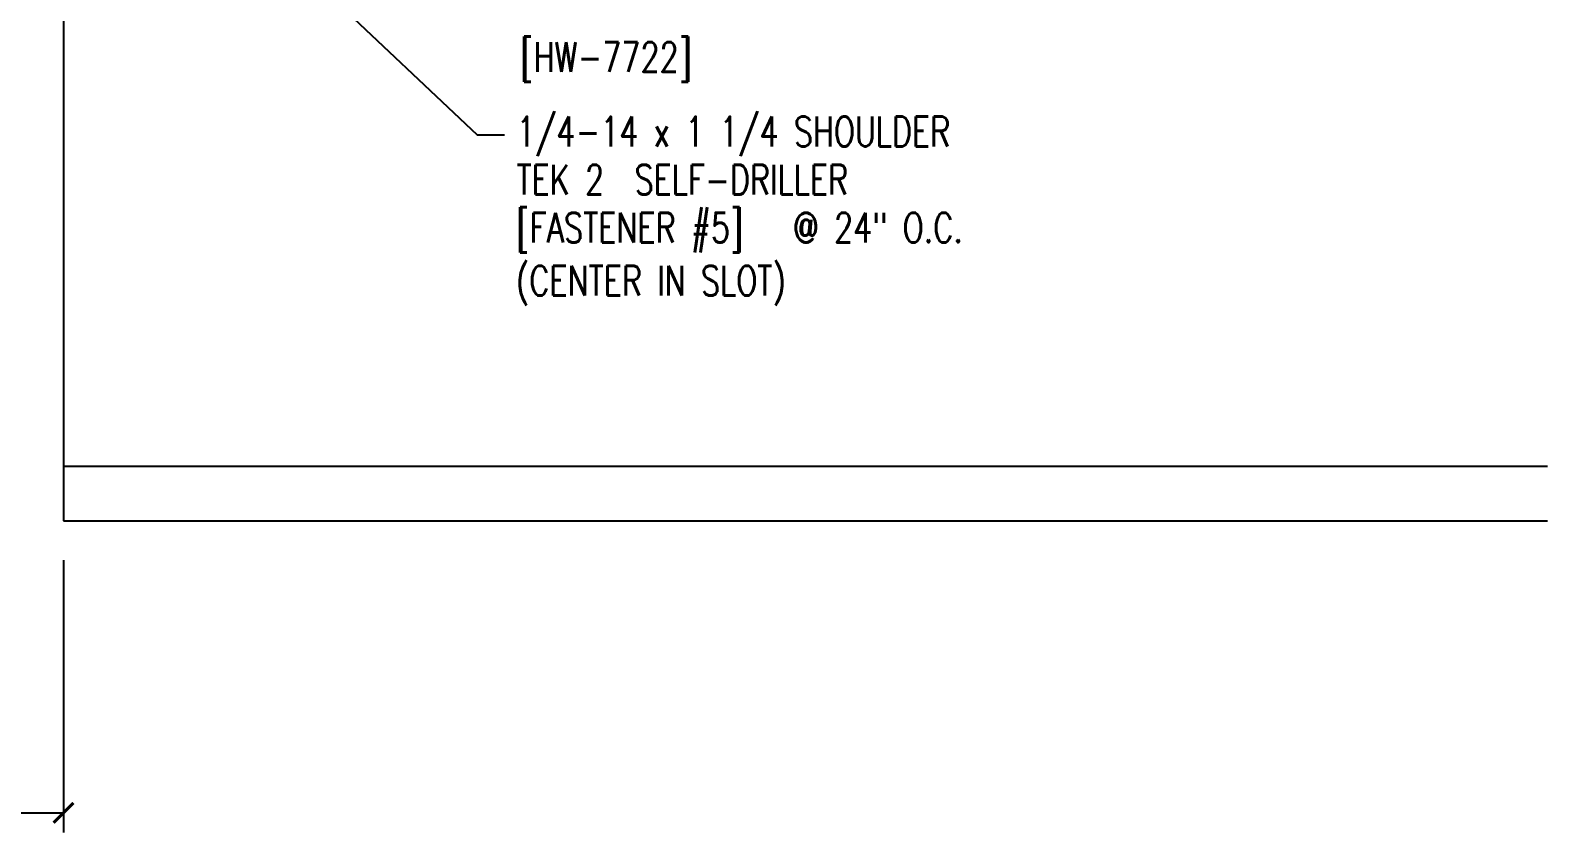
# Model space of a CAD drawing. Header units: inches. Extents: x 3.4 to 44.9, y 7.2 to 31.1.
# Drawn here: x 22.21 to 41.39, y 7.21 to 17.35 of the extents above; entities that cross this region are included whole.
import ezdxf

# ---------------------------------------------------------------- set-up
doc = ezdxf.new("R2010")
doc.units = ezdxf.units.IN
doc.header["$MEASUREMENT"] = 0
for name, color, linetype in [('DIM', 2, 'Continuous'), ('STLA', 10, 'Continuous'), ('TEXT', 2, 'Continuous')]:
    doc.layers.add(name, color=color, linetype=linetype)
doc.styles.add('TEXT1', font='ROMANS.shx', dxfattribs={"width": 0.75, "height": 0.375})
doc.dimstyles.new('DETAIL$0', dxfattribs={"dimscale": 4, "dimtxt": 0.375, "dimasz": 0.0625, "dimexe": 0.0625, "dimexo": 0.125, "dimgap": 0.0625, "dimtad": 1, "dimdec": 4, "dimzin": 3, "dimdsep": 46, "dimlunit": 4, "dimtxsty": 'TEXT1', "dimblk": 'ARCHTICK', "dimcen": 0.0625, "dimclrd": 7, "dimclre": 7, "dimclrt": 2, "dimadec": 0, "dimazin": 0, "dimtfac": 0.59375, "dimtdec": 4, "dimtmove": 0, "dimatfit": 3, "dimfxl": 0, "dimfrac": 2, "dimtolj": 1, "dimtzin": 3, "dimarcsym": 0})
doc.dimstyles.new('DETAIL$7', dxfattribs={"dimscale": 4, "dimtxt": 0.375, "dimasz": 0.125, "dimexe": 0.0625, "dimexo": 0.125, "dimgap": 0.0625, "dimtad": 1, "dimdec": 4, "dimzin": 3, "dimdsep": 46, "dimlunit": 4, "dimtxsty": 'TEXT1', "dimblk": 'ARCHTICK', "dimcen": 0.0625, "dimclrd": 7, "dimclre": 7, "dimclrt": 2, "dimadec": 0, "dimazin": 0, "dimtfac": 0.59375, "dimtdec": 4, "dimtmove": 2, "dimatfit": 3, "dimfxl": 0, "dimfrac": 2, "dimtolj": 1, "dimtzin": 3, "dimarcsym": 0})

# ---------------------------------------------------------------- blocks, each defined once
blk = doc.blocks.new('FD-F5')
at = {"layer": 'TEXT', "style": 'TEXT1', "width": 0.75}
for s, p in [('1/4-14 x 1 1/4 SHOULDER', (0.0047, -0.0408)), ('TEK 2  SELF-DRILLER', (0.0047, -0.1926)), ('[FASTENER #5]', (0.0047, -0.3444))]:
    blk.add_text(s, height=0.09375, dxfattribs=at).set_placement(p)
blk.add_attdef('(QUANTITY)', (0.8792, -0.3444), '', height=0.0938, dxfattribs=at)
at = {"layer": 'TEXT', "style": 'TEXT1', "flags": 1}
for tag, p in [('Color', (0.0529, -0.546)), ('Calc', (0.0529, -0.546)), ('OPT1', (0.0529, -0.546)), ('Opt2', (0.0529, -0.546)), ('Opt3', (0.0529, -0.546)), ('Description', (0.0529, -0.546)), ('Multiple', (0.0529, -0.546)), ('Part', (0.0529, -0.546)), ('Spare1', (0.0529, -0.7335)), ('Spare2', (0.0529, -0.7335)), ('Spare3', (0.0529, -0.7335)), ('Spare4', (0.0529, -0.7335)), ('Spare5', (0.0529, -0.7335)), ('Spare6', (0.0529, -0.7335)), ('Spare7', (0.0529, -0.7335)), ('Spare8', (0.0529, -0.7335)), ('Spare9', (0.0529, -0.7335)), ('Spare10', (0.0529, -0.7335))]:
    blk.add_attdef(tag, p, '', height=0.0938, dxfattribs=at)
blk = doc.blocks.new('_ArchTick')
at = {"color": 0, "linetype": 'ByBlock', "const_width": 0.15}
blk.add_lwpolyline([(-0.5, -0.5), (0.5, 0.5)], dxfattribs=at)
blk = doc.blocks.new('*D11')
at = {"layer": 'DEFPOINTS', "color": 0}
for p in [(20.624, 11.153), (22.624, 11.153), (22.624, 7.463)]:
    blk.add_point(p, dxfattribs=at)
at = {"layer": 'DIM', "color": 7, "lineweight": -2}
for p, q in [((20.624, 10.653), (20.624, 7.213)), ((22.624, 10.653), (22.624, 7.213)), ((20.624, 7.463), (22.624, 7.463))]:
    blk.add_line(p, q, dxfattribs=at)
at = {"layer": 'DIM', "color": 7, "lineweight": -2, "xscale": 0.25, "yscale": 0.25, "zscale": 0.25, "rotation": 180}
blk.add_blockref('_ArchTick', (20.624, 7.463), dxfattribs=at)
at = {"layer": 'DIM', "color": 7, "lineweight": -2, "xscale": 0.25, "yscale": 0.25, "zscale": 0.25}
blk.add_blockref('_ArchTick', (22.624, 7.463), dxfattribs=at)
at = {"layer": 'DIM', "color": 2, "insert": (21.624, 7.9), "char_height": 0.375, "attachment_point": 5, "style": 'TEXT1'}
blk.add_mtext('\\A1;DIM.', dxfattribs=at)

msp = doc.modelspace()

# ---------------------------------------------------------------- linework, layer by layer
at = {"layer": 'STLA'}
msp.add_line((22.62414, 11.84284), (41.38826, 11.84284), dxfattribs=at)
for points in [[(22.62414, 19.1534), (22.62414, 11.1534)], [(22.62414, 11.1534), (41.38826, 11.1534)]]:
    msp.add_lwpolyline(points, dxfattribs=at)

# ---------------------------------------------------------------- block references
at = {"layer": 'TEXT', "xscale": 4, "yscale": 4, "zscale": 4}
msp.add_blockref('FD-F5', (28.33153, 16.04542), dxfattribs=at).add_auto_attribs({'(QUANTITY)': '@ 24" O.C.'})

# ---------------------------------------------------------------- texts
at = {"layer": 'TEXT', "style": 'TEXT1', "width": 0.75}
for s, p in [('[HW-7722]', (28.40011, 16.82411)), ('(CENTER IN SLOT)', (28.34637, 13.99725))]:
    msp.add_text(s, height=0.375, dxfattribs=at).set_placement(p)

# ---------------------------------------------------------------- dimensions: what is measured, and where the dimension line sits
at = {"layer": 'DIM'}
dim = msp.add_linear_dim(base=(22.62414, 7.46287), p1=(20.62414, 11.1534), p2=(22.62414, 11.1534), text='DIM.', dimstyle='DETAIL$0', dxfattribs=at)
dim.commit()
dim.dimension.update_dxf_attribs({"geometry": '*D11', "text_midpoint": (21.62414, 7.90037)})

# ---------------------------------------------------------------- leaders
msp.add_leader([(25.11634, 18.61331), (27.8543, 16.02938), (28.20181, 16.02938)], dimstyle='DETAIL$7')

doc.saveas('drawing.dxf')
